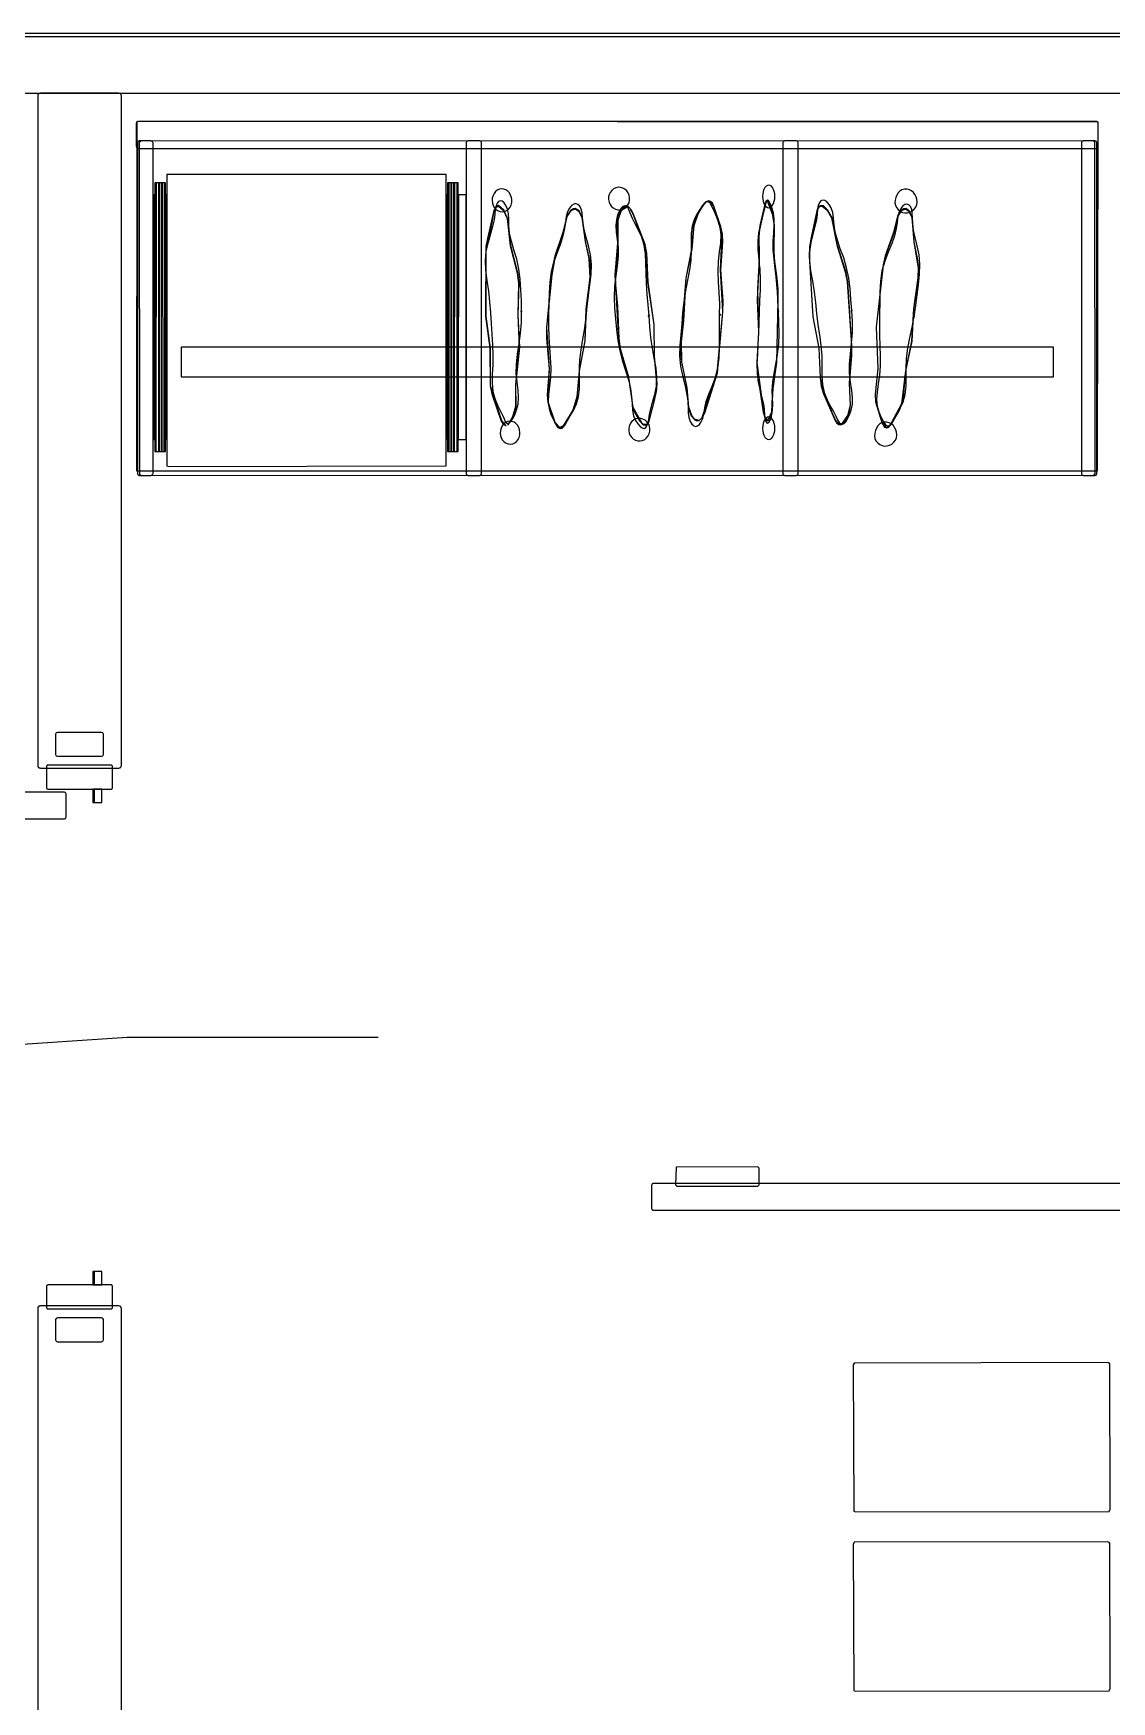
# Model space of a CAD drawing. Header units: metres. Extents: x 174.1 to 182, y -12.2 to -6.
# Drawn here: x 177.543 to 179.347, y -8.793 to -6 of the extents above; entities that cross this region are included whole.
import ezdxf

# ---------------------------------------------------------------- set-up
doc = ezdxf.new("R2010")
doc.units = ezdxf.units.M
doc.layers.add('CORTE', color=7, linetype='Continuous')
doc.layers.add('VISTA', color=8, linetype='Continuous')

msp = doc.modelspace()

# ---------------------------------------------------------------- linework, layer by layer
at = {"layer": 'CORTE'}
msp.add_lwpolyline([(177.5511, -6.1016), (177.5508, -6.1019), (177.5504, -6.1033), (177.55, -6.1045), (177.55, -6.6957), (177.55, -7.2255), (177.5504, -7.2269), (177.5508, -7.2281), (177.5511, -7.2284), (177.5513, -7.2287), (177.5516, -7.2289), (177.5519, -7.2292), (177.5533, -7.2296), (177.5545, -7.23), (177.6236, -7.23), (177.6855, -7.23), (177.6869, -7.2296), (177.6881, -7.2292), (177.6884, -7.2289), (177.6887, -7.2287), (177.6889, -7.2284), (177.6892, -7.2281), (177.6896, -7.2269), (177.69, -7.2255), (177.69, -6.6957), (177.69, -6.1045), (177.6896, -6.1033), (177.6892, -6.1019), (177.6889, -6.1016), (177.6887, -6.1013), (177.6884, -6.1011), (177.6881, -6.1008), (177.6869, -6.1004), (177.6855, -6.1), (177.6236, -6.1), (177.5545, -6.1), (177.5533, -6.1004), (177.5519, -6.1008), (177.5516, -6.1011), (177.5513, -6.1013), (177.5511, -6.1016)], close=True, dxfattribs=at)
msp.add_lwpolyline([(177.69, -8.9955), (177.69, -8.5886), (177.69, -8.1345), (177.6896, -8.1333), (177.6892, -8.1319), (177.6889, -8.1316), (177.6887, -8.1313), (177.6884, -8.1311), (177.6881, -8.1308), (177.6869, -8.1304), (177.6855, -8.13), (177.6236, -8.13), (177.5545, -8.13), (177.5533, -8.1304), (177.5519, -8.1308), (177.5516, -8.1311), (177.5513, -8.1313), (177.5511, -8.1316), (177.5511, -8.1316), (177.5508, -8.1319), (177.5504, -8.1333), (177.55, -8.1345), (177.55, -8.5886), (177.55, -8.9955)], dxfattribs=at)
at = {"layer": 'VISTA'}
for p, q in [((177.1, -7.72), (177.7, -7.68)), ((177.7, -7.68), (178.12, -7.68))]:
    msp.add_line(p, q, dxfattribs=at)
for points in [[(178.7513, -6.1), (181.4491, -6.1), (181.9955, -6.1), (181.997, -6.0995), (181.9981, -6.0992), (181.9984, -6.0989), (181.9987, -6.0987), (181.9989, -6.0984), (181.9992, -6.0981), (181.9995, -6.097), (182, -6.0955), (182, -6.018), (182, -6), (174.1, -6), (174.1, -6.1), (178.7513, -6.1)], [(174.22, -6.005), (181.78, -6.005), (181.78, -6), (174.22, -6), (174.22, -6.005)], [(177.7158, -6.1487), (177.7156, -6.149), (177.7153, -6.15), (177.715, -6.151), (177.715, -6.1695), (177.715, -6.189), (177.7153, -6.19), (177.7156, -6.191), (177.7158, -6.1912), (177.716, -6.1915), (177.7162, -6.1917), (177.7165, -6.1919), (177.7175, -6.1922), (177.7185, -6.1925), (178.4997, -6.1925), (179.3215, -6.1925), (179.3225, -6.1922), (179.3235, -6.1919), (179.3237, -6.1917), (179.324, -6.1915), (179.3242, -6.1912), (179.3244, -6.191), (179.3247, -6.19), (179.325, -6.189), (179.325, -6.1695), (179.325, -6.151), (179.3247, -6.15), (179.3244, -6.149), (179.3242, -6.1487), (179.324, -6.1485), (179.3237, -6.1483), (179.3235, -6.1481), (179.3225, -6.1478), (179.3215, -6.1475), (178.4997, -6.1475), (177.7185, -6.1475), (177.7175, -6.1478), (177.7165, -6.1481), (177.7162, -6.1483), (177.716, -6.1485), (177.7158, -6.1487)], [(179.324, -6.7325), (179.325, -6.1485), (177.716, -6.1475), (177.7153, -6.7322), (179.324, -6.7325)], [(177.7178, -6.1812), (177.7176, -6.1815), (177.7173, -6.1825), (177.717, -6.1835), (177.717, -6.453), (177.717, -6.7365), (177.7173, -6.7375), (177.7176, -6.7385), (177.7178, -6.7387), (177.718, -6.739), (177.7182, -6.7392), (177.7185, -6.7394), (177.7195, -6.7397), (177.7205, -6.74), (177.7298, -6.74), (177.7395, -6.74), (177.7405, -6.7397), (177.7415, -6.7394), (177.7417, -6.7392), (177.742, -6.739), (177.7422, -6.7387), (177.7424, -6.7385), (177.7427, -6.7375), (177.743, -6.7365), (177.743, -6.453), (177.743, -6.1835), (177.7427, -6.1825), (177.7424, -6.1815), (177.7422, -6.1812), (177.742, -6.181), (177.7417, -6.1808), (177.7415, -6.1806), (177.7405, -6.1803), (177.7395, -6.18), (177.7298, -6.18), (177.7205, -6.18), (177.7195, -6.1803), (177.7185, -6.1806), (177.7182, -6.1808), (177.718, -6.181), (177.7178, -6.1812)], [(177.7235, -6.74), (179.3185, -6.7394), (179.32, -6.7365), (179.3194, -6.1815), (179.3165, -6.18), (177.7215, -6.1806), (177.7206, -6.1815), (177.72, -6.1835), (177.7206, -6.7385), (177.7235, -6.74)], [(177.7235, -6.74), (179.3185, -6.7394), (179.32, -6.7365), (179.3194, -6.1815), (179.3165, -6.18), (177.7215, -6.1806), (177.7206, -6.1815), (177.72, -6.1835), (177.7206, -6.7385), (177.7235, -6.74)], [(177.7217, -6.181), (177.7217, -6.1817), (177.721, -6.1817), (177.7217, -6.181)], [(177.7217, -6.181), (177.7217, -6.1817), (177.721, -6.1817), (177.7217, -6.181)], [(177.721, -6.1814), (177.7213, -6.1813), (177.721, -6.1814), (177.721, -6.1814)], [(177.721, -6.1814), (177.7213, -6.1813), (177.721, -6.1814), (177.721, -6.1814)], [(178.2678, -6.1812), (178.2676, -6.1815), (178.2673, -6.1825), (178.267, -6.1835), (178.267, -6.453), (178.267, -6.7365), (178.2673, -6.7375), (178.2676, -6.7385), (178.2678, -6.7387), (178.268, -6.739), (178.2682, -6.7392), (178.2685, -6.7394), (178.2695, -6.7397), (178.2705, -6.74), (178.2798, -6.74), (178.2895, -6.74), (178.2905, -6.7397), (178.2915, -6.7394), (178.2917, -6.7392), (178.292, -6.739), (178.2922, -6.7387), (178.2924, -6.7385), (178.2927, -6.7375), (178.293, -6.7365), (178.293, -6.453), (178.293, -6.1835), (178.2927, -6.1825), (178.2924, -6.1815), (178.2922, -6.1812), (178.292, -6.181), (178.2917, -6.1808), (178.2915, -6.1806), (178.2905, -6.1803), (178.2895, -6.18), (178.2798, -6.18), (178.2705, -6.18), (178.2695, -6.1803), (178.2685, -6.1806), (178.2682, -6.1808), (178.268, -6.181), (178.2678, -6.1812)], [(178.7978, -6.1812), (178.7976, -6.1815), (178.7973, -6.1825), (178.797, -6.1835), (178.797, -6.453), (178.797, -6.7365), (178.7973, -6.7375), (178.7976, -6.7385), (178.7978, -6.7387), (178.798, -6.739), (178.7982, -6.7392), (178.7985, -6.7394), (178.7995, -6.7397), (178.8005, -6.74), (178.8098, -6.74), (178.8195, -6.74), (178.8205, -6.7397), (178.8215, -6.7394), (178.8217, -6.7392), (178.822, -6.739), (178.8222, -6.7387), (178.8224, -6.7385), (178.8227, -6.7375), (178.823, -6.7365), (178.823, -6.453), (178.823, -6.1835), (178.8227, -6.1825), (178.8224, -6.1815), (178.8222, -6.1812), (178.822, -6.181), (178.8217, -6.1808), (178.8215, -6.1806), (178.8205, -6.1803), (178.8195, -6.18), (178.8098, -6.18), (178.8005, -6.18), (178.7995, -6.1803), (178.7985, -6.1806), (178.7982, -6.1808), (178.798, -6.181), (178.7978, -6.1812)], [(179.2978, -6.1812), (179.2976, -6.1815), (179.2973, -6.1825), (179.297, -6.1835), (179.297, -6.453), (179.297, -6.7365), (179.2973, -6.7375), (179.2976, -6.7385), (179.2978, -6.7387), (179.298, -6.739), (179.2982, -6.7392), (179.2985, -6.7394), (179.2995, -6.7397), (179.3005, -6.74), (179.3098, -6.74), (179.3195, -6.74), (179.3205, -6.7397), (179.3215, -6.7394), (179.3217, -6.7392), (179.322, -6.739), (179.3222, -6.7387), (179.3224, -6.7385), (179.3227, -6.7375), (179.323, -6.7365), (179.323, -6.453), (179.323, -6.1835), (179.3227, -6.1825), (179.3224, -6.1815), (179.3222, -6.1812), (179.322, -6.181), (179.3217, -6.1808), (179.3215, -6.1806), (179.3205, -6.1803), (179.3195, -6.18), (179.3098, -6.18), (179.3005, -6.18), (179.2995, -6.1803), (179.2985, -6.1806), (179.2982, -6.1808), (179.298, -6.181), (179.2978, -6.1812)], [(179.3183, -6.181), (179.319, -6.1817), (179.3183, -6.1817), (179.3183, -6.181)], [(179.3183, -6.181), (179.319, -6.1817), (179.3183, -6.1817), (179.3183, -6.181)], [(177.746, -6.6999), (177.7479, -6.7), (177.748, -6.2501), (177.7461, -6.2501), (177.746, -6.6999)], [(177.746, -6.6999), (177.7479, -6.7), (177.748, -6.2501), (177.7461, -6.2501), (177.746, -6.6999)], [(177.746, -6.6999), (177.7479, -6.7), (177.748, -6.2501), (177.7461, -6.2501), (177.746, -6.6999)], [(177.748, -6.6999), (177.7579, -6.7), (177.758, -6.2501), (177.7481, -6.2501), (177.748, -6.6999)], [(177.748, -6.6999), (177.7579, -6.7), (177.758, -6.2501), (177.7481, -6.2501), (177.748, -6.6999)], [(177.748, -6.6999), (177.7579, -6.7), (177.758, -6.2501), (177.7481, -6.2501), (177.748, -6.6999)], [(177.748, -6.6999), (177.7579, -6.7), (177.758, -6.2501), (177.7481, -6.2501), (177.748, -6.6999)], [(177.748, -6.6999), (177.7579, -6.7), (177.758, -6.2501), (177.7481, -6.2501), (177.748, -6.6999)], [(177.748, -6.6999), (177.7579, -6.7), (177.758, -6.2501), (177.7481, -6.2501), (177.748, -6.6999)], [(177.752, -6.6999), (177.7539, -6.7), (177.754, -6.2501), (177.7521, -6.2501), (177.752, -6.6999)], [(177.752, -6.6999), (177.7539, -6.7), (177.754, -6.2501), (177.7521, -6.2501), (177.752, -6.6999)], [(177.752, -6.6999), (177.7539, -6.7), (177.754, -6.2501), (177.7521, -6.2501), (177.752, -6.6999)], [(177.754, -6.6999), (177.7629, -6.7), (177.763, -6.2501), (177.7541, -6.2501), (177.754, -6.6999)], [(177.754, -6.6999), (177.7629, -6.7), (177.763, -6.2501), (177.7541, -6.2501), (177.754, -6.6999)], [(177.754, -6.6999), (177.7629, -6.7), (177.763, -6.2501), (177.7541, -6.2501), (177.754, -6.6999)], [(177.754, -6.6999), (177.7629, -6.7), (177.763, -6.2501), (177.7541, -6.2501), (177.754, -6.6999)], [(177.754, -6.6999), (177.7629, -6.7), (177.763, -6.2501), (177.7541, -6.2501), (177.754, -6.6999)], [(177.754, -6.6999), (177.7629, -6.7), (177.763, -6.2501), (177.7541, -6.2501), (177.754, -6.6999)], [(177.758, -6.6999), (177.7619, -6.7), (177.762, -6.2501), (177.7581, -6.2501), (177.758, -6.6999)], [(177.758, -6.6999), (177.7619, -6.7), (177.762, -6.2501), (177.7581, -6.2501), (177.758, -6.6999)], [(177.758, -6.6999), (177.7619, -6.7), (177.762, -6.2501), (177.7581, -6.2501), (177.758, -6.6999)], [(177.758, -6.6999), (177.7619, -6.7), (177.762, -6.2501), (177.7581, -6.2501), (177.758, -6.6999)], [(177.758, -6.6999), (177.7619, -6.7), (177.762, -6.2501), (177.7581, -6.2501), (177.758, -6.6999)], [(177.758, -6.6999), (177.7619, -6.7), (177.762, -6.2501), (177.7581, -6.2501), (177.758, -6.6999)], [(177.762, -6.6999), (177.7639, -6.7), (177.764, -6.2501), (177.7621, -6.2501), (177.762, -6.6999)], [(177.762, -6.6999), (177.7639, -6.7), (177.764, -6.2501), (177.7621, -6.2501), (177.762, -6.6999)], [(177.762, -6.6999), (177.7639, -6.7), (177.764, -6.2501), (177.7621, -6.2501), (177.762, -6.6999)], [(177.7662, -6.7238), (177.769, -6.725), (178.2338, -6.7238), (178.2338, -6.2362), (177.7662, -6.2362), (177.7662, -6.7238)], [(177.7662, -6.7238), (177.769, -6.725), (178.2338, -6.7238), (178.2338, -6.2362), (177.7662, -6.2362), (177.7662, -6.7238)], [(177.7662, -6.7238), (177.769, -6.725), (178.2338, -6.7238), (178.2338, -6.2362), (177.7662, -6.2362), (177.7662, -6.7238)], [(177.7667, -6.2367), (177.7665, -6.2372), (177.7665, -6.2365), (177.7667, -6.2367)], [(177.7667, -6.2367), (177.7665, -6.2372), (177.7665, -6.2365), (177.7667, -6.2367)], [(177.7667, -6.2367), (177.7665, -6.2372), (177.7665, -6.2365), (177.7667, -6.2367)], [(178.2333, -6.2367), (178.2328, -6.2365), (178.2335, -6.2365), (178.2333, -6.2367)], [(178.2333, -6.2367), (178.2328, -6.2365), (178.2335, -6.2365), (178.2333, -6.2367)], [(178.2333, -6.2367), (178.2328, -6.2365), (178.2335, -6.2365), (178.2333, -6.2367)], [(178.236, -6.6999), (178.2379, -6.7), (178.238, -6.2501), (178.2361, -6.2501), (178.236, -6.6999)], [(178.236, -6.6999), (178.2379, -6.7), (178.238, -6.2501), (178.2361, -6.2501), (178.236, -6.6999)], [(178.236, -6.6999), (178.2379, -6.7), (178.238, -6.2501), (178.2361, -6.2501), (178.236, -6.6999)], [(178.237, -6.6999), (178.2459, -6.7), (178.246, -6.2501), (178.2371, -6.2501), (178.237, -6.6999)], [(178.237, -6.6999), (178.2459, -6.7), (178.246, -6.2501), (178.2371, -6.2501), (178.237, -6.6999)], [(178.237, -6.6999), (178.2459, -6.7), (178.246, -6.2501), (178.2371, -6.2501), (178.237, -6.6999)], [(178.237, -6.6999), (178.2459, -6.7), (178.246, -6.2501), (178.2371, -6.2501), (178.237, -6.6999)], [(178.237, -6.6999), (178.2459, -6.7), (178.246, -6.2501), (178.2371, -6.2501), (178.237, -6.6999)], [(178.237, -6.6999), (178.2459, -6.7), (178.246, -6.2501), (178.2371, -6.2501), (178.237, -6.6999)], [(178.238, -6.6999), (178.2419, -6.7), (178.242, -6.2501), (178.2381, -6.2501), (178.238, -6.6999)], [(178.238, -6.6999), (178.2419, -6.7), (178.242, -6.2501), (178.2381, -6.2501), (178.238, -6.6999)], [(178.238, -6.6999), (178.2419, -6.7), (178.242, -6.2501), (178.2381, -6.2501), (178.238, -6.6999)], [(178.238, -6.6999), (178.2419, -6.7), (178.242, -6.2501), (178.2381, -6.2501), (178.238, -6.6999)], [(178.238, -6.6999), (178.2419, -6.7), (178.242, -6.2501), (178.2381, -6.2501), (178.238, -6.6999)], [(178.238, -6.6999), (178.2419, -6.7), (178.242, -6.2501), (178.2381, -6.2501), (178.238, -6.6999)], [(178.242, -6.6999), (178.2519, -6.7), (178.252, -6.2501), (178.2421, -6.2501), (178.242, -6.6999)], [(178.242, -6.6999), (178.2519, -6.7), (178.252, -6.2501), (178.2421, -6.2501), (178.242, -6.6999)], [(178.242, -6.6999), (178.2519, -6.7), (178.252, -6.2501), (178.2421, -6.2501), (178.242, -6.6999)], [(178.242, -6.6999), (178.2519, -6.7), (178.252, -6.2501), (178.2421, -6.2501), (178.242, -6.6999)], [(178.242, -6.6999), (178.2519, -6.7), (178.252, -6.2501), (178.2421, -6.2501), (178.242, -6.6999)], [(178.242, -6.6999), (178.2519, -6.7), (178.252, -6.2501), (178.2421, -6.2501), (178.242, -6.6999)], [(178.246, -6.6999), (178.2479, -6.7), (178.248, -6.2501), (178.2461, -6.2501), (178.246, -6.6999)], [(178.246, -6.6999), (178.2479, -6.7), (178.248, -6.2501), (178.2461, -6.2501), (178.246, -6.6999)], [(178.246, -6.6999), (178.2479, -6.7), (178.248, -6.2501), (178.2461, -6.2501), (178.246, -6.6999)], [(178.252, -6.6999), (178.2539, -6.7), (178.254, -6.2501), (178.2521, -6.2501), (178.252, -6.6999)], [(178.252, -6.6999), (178.2539, -6.7), (178.254, -6.2501), (178.2521, -6.2501), (178.252, -6.6999)], [(178.252, -6.6999), (178.2539, -6.7), (178.254, -6.2501), (178.2521, -6.2501), (178.252, -6.6999)], [(178.7713, -6.2544), (178.7691, -6.2558), (178.7672, -6.2581), (178.7656, -6.2611), (178.7644, -6.2647), (178.7636, -6.2687), (178.7634, -6.2729), (178.7636, -6.2771), (178.7644, -6.2811), (178.7656, -6.2846), (178.7672, -6.2877), (178.7691, -6.2899), (178.7713, -6.2914), (178.7736, -6.2919), (178.7759, -6.2914), (178.7781, -6.2899), (178.7801, -6.2877), (178.7817, -6.2846), (178.7828, -6.2811), (178.7836, -6.2771), (178.7838, -6.2729), (178.7836, -6.2687), (178.7828, -6.2647), (178.7817, -6.2611), (178.7801, -6.2581), (178.7781, -6.2558), (178.7759, -6.2544), (178.7736, -6.2539), (178.7713, -6.2544)], [(177.743, -6.6799), (177.7459, -6.68), (177.746, -6.2701), (177.7431, -6.2701), (177.743, -6.6799)], [(177.743, -6.6799), (177.7459, -6.68), (177.746, -6.2701), (177.7431, -6.2701), (177.743, -6.6799)], [(177.743, -6.6799), (177.7459, -6.68), (177.746, -6.2701), (177.7431, -6.2701), (177.743, -6.6799)], [(177.765, -6.6799), (177.765, -6.2701), (177.764, -6.2701), (177.765, -6.6799)], [(177.765, -6.6799), (177.765, -6.2701), (177.764, -6.2701), (177.765, -6.6799)], [(177.765, -6.6799), (177.765, -6.2701), (177.764, -6.2701), (177.765, -6.6799)], [(178.236, -6.6799), (178.236, -6.2701), (178.235, -6.2701), (178.236, -6.6799)], [(178.236, -6.6799), (178.236, -6.2701), (178.235, -6.2701), (178.236, -6.6799)], [(178.236, -6.6799), (178.236, -6.2701), (178.235, -6.2701), (178.236, -6.6799)], [(178.254, -6.6799), (178.2669, -6.68), (178.267, -6.2701), (178.2541, -6.2701), (178.254, -6.6799)], [(178.254, -6.6799), (178.2669, -6.68), (178.267, -6.2701), (178.2541, -6.2701), (178.254, -6.6799)], [(178.254, -6.6799), (178.2669, -6.68), (178.267, -6.2701), (178.2541, -6.2701), (178.254, -6.6799)], [(178.3214, -6.2813), (178.319, -6.2842), (178.3172, -6.2888), (178.3159, -6.295), (178.3151, -6.3029), (178.3138, -6.3124), (178.3115, -6.3233), (178.3079, -6.3357), (178.3037, -6.3494), (178.3003, -6.3643), (178.2989, -6.38), (178.2997, -6.3965), (178.3019, -6.4137), (178.3044, -6.4313), (178.3063, -6.4493), (178.3076, -6.4675), (178.3088, -6.4857), (178.3101, -6.5037), (178.3114, -6.5214), (178.312, -6.5386), (178.3116, -6.5551), (178.3107, -6.5709), (178.3105, -6.5856), (178.3119, -6.5992), (178.3152, -6.6114), (178.3197, -6.6222), (178.3242, -6.6314), (178.3279, -6.6391), (178.3305, -6.6452), (178.3327, -6.6496), (178.3348, -6.6523), (178.3372, -6.6532), (178.3398, -6.6521), (178.3424, -6.6493), (178.3452, -6.6447), (178.3484, -6.6384), (178.3515, -6.6304), (178.354, -6.6208), (178.355, -6.6098), (178.3543, -6.5975), (178.3525, -6.584), (178.3511, -6.5694), (178.3512, -6.5537), (178.353, -6.5372), (178.3557, -6.5199), (178.3582, -6.5021), (178.3596, -6.4839), (178.3599, -6.4657), (178.3596, -6.4474), (178.3589, -6.4294), (178.3577, -6.4117), (178.3554, -6.3945), (178.3517, -6.3781), (178.3471, -6.3626), (178.3428, -6.348), (178.3399, -6.3346), (178.3386, -6.3224), (178.3383, -6.3115), (178.3378, -6.3021), (178.3363, -6.2943), (178.3337, -6.2881), (178.3305, -6.2837), (178.3272, -6.2811), (178.3242, -6.2803), (178.3214, -6.2813)], [(178.3227, -6.2608), (178.3193, -6.2624), (178.3163, -6.2648), (178.3139, -6.2679), (178.3121, -6.2716), (178.3109, -6.2757), (178.3105, -6.28), (178.311, -6.2842), (178.3123, -6.2883), (178.3144, -6.2919), (178.3173, -6.2948), (178.3205, -6.297), (178.3241, -6.2983), (178.3278, -6.2987), (178.3314, -6.2981), (178.3349, -6.2965), (178.338, -6.2941), (178.3406, -6.291), (178.3425, -6.2873), (178.3435, -6.2832), (178.3437, -6.2789), (178.343, -6.2747), (178.3416, -6.2707), (178.3395, -6.2671), (178.3369, -6.2641), (178.3337, -6.2619), (178.3302, -6.2606), (178.3264, -6.2602), (178.3227, -6.2608)], [(178.5176, -6.2585), (178.514, -6.2603), (178.5108, -6.2628), (178.5083, -6.2661), (178.5065, -6.2698), (178.5056, -6.2739), (178.5055, -6.2782), (178.5063, -6.2823), (178.508, -6.2862), (178.5104, -6.2896), (178.5134, -6.2923), (178.5169, -6.2943), (178.5208, -6.2954), (178.5248, -6.2955), (178.5287, -6.2947), (178.5323, -6.293), (178.5354, -6.2904), (178.5379, -6.2872), (178.5397, -6.2834), (178.5407, -6.2793), (178.5408, -6.2751), (178.54, -6.2709), (178.5383, -6.267), (178.5359, -6.2636), (178.5328, -6.2609), (178.5293, -6.2589), (178.5254, -6.2579), (178.5215, -6.2577), (178.5176, -6.2585)], [(178.6709, -6.2813), (178.6682, -6.2821), (178.6654, -6.2846), (178.662, -6.2889), (178.658, -6.2949), (178.6534, -6.3026), (178.6489, -6.3118), (178.6488, -6.3121), (178.6454, -6.3226), (178.6438, -6.3349), (178.6437, -6.3486), (178.6439, -6.3635), (178.6433, -6.3794), (178.641, -6.396), (178.6376, -6.4133), (178.6341, -6.4311), (178.6314, -6.4493), (178.6295, -6.4678), (178.628, -6.4863), (178.6262, -6.5046), (178.6247, -6.5225), (178.6243, -6.54), (178.6257, -6.5568), (178.629, -6.5729), (178.6329, -6.588), (178.6362, -6.602), (178.6381, -6.6146), (178.6386, -6.6257), (178.6389, -6.6352), (178.6399, -6.6432), (178.642, -6.6495), (178.6448, -6.654), (178.6471, -6.656), (178.648, -6.6568), (178.6512, -6.6579), (178.6544, -6.6572), (178.6577, -6.6547), (178.6607, -6.6504), (178.6631, -6.6444), (178.6648, -6.6365), (178.6665, -6.6271), (178.6666, -6.6267), (178.6691, -6.6162), (178.6733, -6.6039), (178.6788, -6.5904), (178.6843, -6.5758), (178.6884, -6.5601), (178.6905, -6.5435), (178.691, -6.526), (178.6909, -6.508), (178.6911, -6.4896), (178.6914, -6.471), (178.6915, -6.4525), (178.6908, -6.4341), (178.6897, -6.416), (178.689, -6.3984), (178.6896, -6.3816), (178.6913, -6.3658), (178.6932, -6.351), (178.6938, -6.3373), (178.6924, -6.3249), (178.6892, -6.3137), (178.6852, -6.304), (178.6815, -6.296), (178.6785, -6.2896), (178.6759, -6.285), (178.6743, -6.2832), (178.6735, -6.2823), (178.6709, -6.2813)], [(178.6608, -6.6455), (178.6667, -6.6352), (178.6876, -6.5684), (178.6968, -6.4664), (178.6972, -6.4483), (178.6932, -6.3957), (178.6967, -6.3495), (178.6961, -6.336), (178.6936, -6.3237), (178.6817, -6.2891), (178.6792, -6.2845), (178.6762, -6.2816), (178.6729, -6.2805), (178.6697, -6.2813), (178.6673, -6.2844), (178.6697, -6.2813), (178.6757, -6.2823), (178.681, -6.2895), (178.6953, -6.3361), (178.6924, -6.3957), (178.696, -6.4664), (178.6868, -6.5682), (178.6608, -6.6455)], [(178.6762, -6.2817), (178.6762, -6.2817), (178.6762, -6.2816), (178.6762, -6.2817)], [(178.7545, -6.4282), (178.7562, -6.5), (178.7534, -6.5508), (178.7543, -6.5664), (178.7645, -6.6342), (178.7674, -6.6448), (178.7692, -6.6475), (178.771, -6.6485), (178.7712, -6.6485), (178.773, -6.6475), (178.7749, -6.6448), (178.7788, -6.6342), (178.7808, -6.5942), (178.7873, -6.5509), (178.7895, -6.446), (178.7893, -6.4282), (178.7877, -6.4106), (178.7833, -6.3773), (178.7825, -6.3619), (178.7834, -6.3218), (178.7821, -6.311), (178.7779, -6.294), (178.7746, -6.2834), (178.7712, -6.2797), (178.7691, -6.2807), (178.7678, -6.2834), (178.7584, -6.3218), (178.7564, -6.3474), (178.7574, -6.3774), (178.7545, -6.4282)], [(178.7883, -6.5372), (178.7902, -6.52), (178.7908, -6.5022), (178.7905, -6.4841), (178.7898, -6.4658), (178.789, -6.4475), (178.788, -6.4294), (178.7865, -6.4116), (178.7844, -6.3943), (178.7824, -6.3778), (178.7812, -6.3621), (178.7812, -6.3474), (178.7821, -6.3339), (178.7829, -6.3216), (178.7829, -6.3106), (178.7816, -6.3012), (178.7794, -6.2934), (178.7771, -6.2872), (178.775, -6.2828), (178.7732, -6.28), (178.7715, -6.2791), (178.7699, -6.2801), (178.7687, -6.283), (178.7685, -6.2836), (178.7675, -6.2875), (178.7663, -6.2937), (178.7645, -6.3015), (178.762, -6.3109), (178.7591, -6.3218), (178.7565, -6.3341), (178.7551, -6.3477), (178.7554, -6.3624), (178.7568, -6.378), (178.7577, -6.3871), (178.7584, -6.3945), (178.7592, -6.4117), (178.7591, -6.4294), (178.7583, -6.4475), (178.7575, -6.4658), (178.7568, -6.4841), (178.7563, -6.5021), (178.7555, -6.5199), (178.7545, -6.5371), (178.7538, -6.5537), (178.7542, -6.5694), (178.7561, -6.5842), (178.759, -6.5977), (178.7622, -6.61), (178.7646, -6.6209), (178.766, -6.6303), (178.7667, -6.6381), (178.7672, -6.6443), (178.7682, -6.6488), (178.7696, -6.6516), (178.7715, -6.6525), (178.7735, -6.6516), (178.7754, -6.6488), (178.7757, -6.6482), (178.7774, -6.6443), (178.779, -6.6381), (178.7801, -6.6302), (178.7803, -6.6208), (178.7798, -6.6099), (178.7795, -6.5976), (178.7803, -6.5841), (178.7824, -6.5694), (178.7854, -6.5537), (178.7869, -6.5448), (178.7883, -6.5372)], [(178.7681, -6.6443), (178.7653, -6.634), (178.7542, -6.5508), (178.757, -6.5), (178.755, -6.446), (178.7582, -6.3774), (178.7575, -6.334), (178.7685, -6.2838), (178.771, -6.2805), (178.7793, -6.3019), (178.7826, -6.3219), (178.7817, -6.3619), (178.7887, -6.446), (178.7865, -6.5508), (178.7801, -6.5942), (178.778, -6.634), (178.7718, -6.6475), (178.7681, -6.6443)], [(178.7694, -6.2809), (178.7693, -6.2811), (178.7693, -6.2811), (178.7694, -6.2809)], [(178.7701, -6.2807), (178.7698, -6.281), (178.7696, -6.2808), (178.7701, -6.2807)], [(178.7705, -6.2805), (178.7708, -6.2801), (178.771, -6.2805), (178.7705, -6.2805)], [(178.7713, -6.2798), (178.7711, -6.2798), (178.7712, -6.2797), (178.7713, -6.2798)], [(178.9075, -6.4095), (178.904, -6.3923), (178.899, -6.376), (178.8934, -6.3606), (178.8884, -6.3462), (178.885, -6.3328), (178.8832, -6.3205), (178.8822, -6.3095), (178.8807, -6.3001), (178.8782, -6.2923), (178.8747, -6.2863), (178.8709, -6.2821), (178.8673, -6.2796), (178.864, -6.279), (178.8609, -6.2802), (178.8584, -6.2832), (178.8565, -6.288), (178.8554, -6.2944), (178.8546, -6.3024), (178.8534, -6.312), (178.851, -6.3233), (178.8476, -6.336), (178.844, -6.3501), (178.8418, -6.3652), (178.8417, -6.3723), (178.8417, -6.3811), (178.8436, -6.3977), (178.8467, -6.4149), (178.8496, -6.4325), (178.8519, -6.4506), (178.8538, -6.4689), (178.856, -6.4872), (178.8585, -6.5053), (178.8595, -6.5128), (178.8608, -6.5231), (178.8623, -6.5404), (178.8626, -6.5571), (178.8627, -6.573), (178.8636, -6.5879), (178.8664, -6.6014), (178.8711, -6.6135), (178.8766, -6.6241), (178.8817, -6.6332), (178.8857, -6.6408), (178.8887, -6.6468), (178.8913, -6.6511), (178.894, -6.6537), (178.8968, -6.6544), (178.8996, -6.6532), (178.9024, -6.6502), (178.9053, -6.6453), (178.9085, -6.6388), (178.9115, -6.6305), (178.9135, -6.6207), (178.9138, -6.6096), (178.9124, -6.5972), (178.9103, -6.5837), (178.9089, -6.5689), (178.9089, -6.5619), (178.9089, -6.5531), (178.9104, -6.5362), (178.9123, -6.5186), (178.9135, -6.5005), (178.9135, -6.4822), (178.9125, -6.4638), (178.9112, -6.4454), (178.9097, -6.4273), (178.9087, -6.4195), (178.9075, -6.4095)], [(179.0007, -6.2609), (178.9966, -6.262), (178.993, -6.2641), (178.9901, -6.267), (178.9879, -6.2706), (178.9862, -6.2746), (178.9852, -6.279), (178.9848, -6.2834), (178.9855, -6.2877), (178.9873, -6.2917), (178.9901, -6.2951), (178.9937, -6.2978), (178.9976, -6.2997), (179.0016, -6.3005), (179.0057, -6.3004), (179.0096, -6.2992), (179.0135, -6.2972), (179.017, -6.2943), (179.0198, -6.2908), (179.0216, -6.2867), (179.0221, -6.2823), (179.0217, -6.2778), (179.0203, -6.2734), (179.0183, -6.2695), (179.0158, -6.2661), (179.0128, -6.2635), (179.0091, -6.2617), (179.005, -6.2608), (179.0007, -6.2609)], [(178.2997, -6.4735), (178.3069, -6.5267), (178.3073, -6.5901), (178.31, -6.6034), (178.326, -6.649), (178.3285, -6.6533), (178.3343, -6.6568), (178.3268, -6.6486), (178.3081, -6.59), (178.3076, -6.5267), (178.3005, -6.4735), (178.3005, -6.3568), (178.31, -6.3202), (178.3142, -6.297), (178.3173, -6.291), (178.3214, -6.289), (178.3294, -6.2965), (178.3356, -6.31), (178.3409, -6.3554), (178.3527, -6.4013), (178.3548, -6.4182), (178.3537, -6.4716), (178.356, -6.525), (178.3496, -6.5885), (178.3499, -6.6248), (178.3447, -6.6418), (178.3369, -6.6558), (178.3454, -6.6422), (178.3507, -6.6249), (178.3504, -6.5886), (178.3568, -6.525), (178.3544, -6.4716), (178.3556, -6.4181), (178.3535, -6.4011), (178.3417, -6.3552), (178.3363, -6.3097), (178.3301, -6.2961), (178.3214, -6.2883), (178.3183, -6.2893), (178.3156, -6.2921), (178.3135, -6.2967), (178.3027, -6.3431), (178.2998, -6.3566), (178.2997, -6.4735)], [(178.3156, -6.2922), (178.3172, -6.2911), (178.3162, -6.2926), (178.3156, -6.2922)], [(178.3173, -6.291), (178.3184, -6.2893), (178.3188, -6.29), (178.3173, -6.291)], [(178.3188, -6.2899), (178.3188, -6.29), (178.3188, -6.29), (178.3188, -6.2899)], [(178.4017, -6.5104), (178.4061, -6.5616), (178.4029, -6.6049), (178.4038, -6.6172), (178.4064, -6.6282), (178.4154, -6.652), (178.4207, -6.6596), (178.4241, -6.6607), (178.4274, -6.66), (178.4303, -6.6575), (178.4414, -6.64), (178.4505, -6.6204), (178.4531, -6.6084), (178.457, -6.5652), (178.4664, -6.5149), (178.4684, -6.4609), (178.475, -6.4089), (178.4753, -6.3925), (178.4734, -6.3768), (178.4669, -6.3484), (178.4617, -6.308), (178.4561, -6.2969), (178.4498, -6.2929), (178.4462, -6.2935), (178.4425, -6.296), (178.4354, -6.3062), (178.4291, -6.3336), (178.4156, -6.3727), (178.412, -6.3881), (178.4101, -6.4043), (178.4016, -6.4924), (178.4017, -6.5104)], [(178.4161, -6.6516), (178.4046, -6.617), (178.4069, -6.5616), (178.4024, -6.4925), (178.4109, -6.4044), (178.4164, -6.373), (178.4298, -6.3338), (178.4362, -6.3065), (178.443, -6.2966), (178.4497, -6.2937), (178.4555, -6.2975), (178.4609, -6.3082), (178.4662, -6.3485), (178.4726, -6.3769), (178.4742, -6.4088), (178.4677, -6.4609), (178.4656, -6.5148), (178.4562, -6.5651), (178.4524, -6.6083), (178.4456, -6.6306), (178.4297, -6.6569), (178.4241, -6.6599), (178.4161, -6.6516)], [(178.4511, -6.2851), (178.4509, -6.285), (178.4474, -6.2857), (178.4437, -6.2882), (178.44, -6.2926), (178.4369, -6.2986), (178.4347, -6.3065), (178.4333, -6.3159), (178.4318, -6.3268), (178.4292, -6.3391), (178.4249, -6.3525), (178.4193, -6.367), (178.4137, -6.3825), (178.4124, -6.3876), (178.4094, -6.399), (178.407, -6.4163), (178.4061, -6.4342), (178.4057, -6.4525), (178.4052, -6.4709), (178.4049, -6.4894), (178.4053, -6.5078), (178.4065, -6.5258), (178.408, -6.5433), (178.4089, -6.5601), (178.4084, -6.5759), (178.4066, -6.5906), (178.4049, -6.6043), (178.4044, -6.6167), (178.4058, -6.6279), (178.4088, -6.6377), (178.4125, -6.646), (178.4159, -6.6525), (178.4189, -6.6573), (178.4217, -6.6603), (178.4244, -6.6615), (178.4246, -6.6615), (178.4276, -6.6608), (178.4305, -6.6583), (178.4335, -6.654), (178.437, -6.648), (178.4414, -6.6404), (178.4466, -6.6312), (178.4516, -6.6204), (178.4553, -6.6082), (178.457, -6.5945), (178.4571, -6.5796), (178.4568, -6.5636), (178.457, -6.5586), (178.4575, -6.5469), (178.4596, -6.5296), (178.4626, -6.5118), (178.4656, -6.4937), (178.468, -6.4753), (178.4699, -6.457), (178.4719, -6.4388), (178.4742, -6.421), (178.4761, -6.4037), (178.4767, -6.3869), (178.4752, -6.3709), (178.4719, -6.3558), (178.468, -6.3418), (178.4647, -6.3291), (178.4628, -6.318), (178.4619, -6.3084), (178.4611, -6.3004), (178.4597, -6.294), (178.4574, -6.2893), (178.4543, -6.2862), (178.4511, -6.2851)], [(178.4444, -6.2953), (178.443, -6.2965), (178.4426, -6.296), (178.4444, -6.2953)], [(178.4448, -6.295), (178.4463, -6.2936), (178.4465, -6.2943), (178.4448, -6.295)], [(178.4467, -6.2942), (178.4467, -6.2943), (178.4465, -6.2943), (178.4467, -6.2942)], [(178.5294, -6.2898), (178.5265, -6.2928), (178.5236, -6.2976), (178.5207, -6.304), (178.5185, -6.3121), (178.5176, -6.3217), (178.5182, -6.3326), (178.5199, -6.3449), (178.5214, -6.3583), (178.5215, -6.3731), (178.52, -6.389), (178.5175, -6.4058), (178.5154, -6.4234), (178.5146, -6.4413), (178.5153, -6.4595), (178.5169, -6.4777), (178.5189, -6.4959), (178.5212, -6.5139), (178.5244, -6.5315), (178.5287, -6.5485), (178.5338, -6.5646), (178.5387, -6.5799), (178.5422, -6.5944), (178.5441, -6.6078), (178.5448, -6.62), (178.5456, -6.6309), (178.5474, -6.6403), (178.5505, -6.6479), (178.5544, -6.6538), (178.5583, -6.658), (178.5618, -6.6605), (178.5649, -6.6612), (178.5676, -6.66), (178.5698, -6.6571), (178.5715, -6.6524), (178.5727, -6.6461), (178.5741, -6.6382), (178.5762, -6.6286), (178.5793, -6.6173), (178.5829, -6.6047), (178.5857, -6.5908), (178.5865, -6.5759), (178.5851, -6.5602), (178.582, -6.5438), (178.5788, -6.5267), (178.5762, -6.5091), (178.5746, -6.4911), (178.5732, -6.4728), (178.5717, -6.4545), (178.5701, -6.4365), (178.5688, -6.4188), (178.5682, -6.4015), (178.5681, -6.3849), (178.5674, -6.3692), (178.5652, -6.3546), (178.561, -6.3413), (178.5555, -6.3294), (178.55, -6.3189), (178.5455, -6.3099), (178.5423, -6.3023), (178.54, -6.2963), (178.5377, -6.292), (178.5352, -6.2894), (178.5323, -6.2887), (178.5294, -6.2898)], [(178.5162, -6.4045), (178.5223, -6.5107), (178.5248, -6.5281), (178.5388, -6.5759), (178.5461, -6.6262), (178.5495, -6.6353), (178.5573, -6.6485), (178.5636, -6.6552), (178.5667, -6.6559), (178.5668, -6.6559), (178.5699, -6.6547), (178.5724, -6.6517), (178.5742, -6.647), (178.5855, -6.5998), (178.5867, -6.5862), (178.5826, -6.5401), (178.5818, -6.4876), (178.5715, -6.4167), (178.5698, -6.3678), (178.5666, -6.3535), (178.5467, -6.3018), (178.5441, -6.2958), (178.5378, -6.2892), (178.5347, -6.2885), (178.5346, -6.2885), (178.5318, -6.2896), (178.526, -6.2973), (178.523, -6.3038), (178.5208, -6.3118), (178.5201, -6.3212), (178.5212, -6.3441), (178.5162, -6.4045)], [(178.5395, -6.5757), (178.5255, -6.5279), (178.5231, -6.5106), (178.5212, -6.4566), (178.5175, -6.4215), (178.5169, -6.4045), (178.5217, -6.3576), (178.5216, -6.312), (178.5267, -6.2978), (178.5347, -6.2893), (178.5404, -6.2922), (178.546, -6.3021), (178.5658, -6.3538), (178.569, -6.368), (178.5707, -6.4168), (178.581, -6.4876), (178.5818, -6.5401), (178.5859, -6.5862), (178.5821, -6.6121), (178.5734, -6.6468), (178.5694, -6.654), (178.564, -6.6545), (178.5612, -6.6521), (178.5469, -6.626), (178.5395, -6.5757)], [(178.5319, -6.29), (178.5319, -6.29), (178.5321, -6.2898), (178.5319, -6.29)], [(178.5331, -6.2896), (178.5323, -6.2902), (178.5321, -6.2898), (178.5331, -6.2896)], [(178.5346, -6.2886), (178.5347, -6.2893), (178.5335, -6.2894), (178.5346, -6.2886)], [(178.5347, -6.2885), (178.5347, -6.2885), (178.5347, -6.2885), (178.5347, -6.2885)], [(178.5378, -6.2892), (178.5378, -6.2892), (178.5378, -6.2892), (178.5378, -6.2892)], [(178.6266, -6.5162), (178.626, -6.5332), (178.6276, -6.5497), (178.6365, -6.5936), (178.6388, -6.626), (178.644, -6.6402), (178.6503, -6.6477), (178.6536, -6.6488), (178.6572, -6.648), (178.6603, -6.6449), (178.6572, -6.648), (178.6493, -6.6457), (178.6447, -6.6397), (178.6396, -6.6258), (178.6373, -6.5935), (178.6284, -6.5496), (178.6273, -6.5163), (178.6317, -6.4811), (178.6355, -6.4098), (178.6452, -6.3614), (178.6486, -6.3215), (178.6554, -6.3019), (178.6667, -6.2839), (178.6593, -6.294), (178.6548, -6.3015), (178.6478, -6.3213), (178.6444, -6.3612), (178.6348, -6.4096), (178.6266, -6.5162)], [(178.6593, -6.294), (178.6593, -6.294), (178.6593, -6.294), (178.6593, -6.294)], [(178.8473, -6.4744), (178.8572, -6.5272), (178.8595, -6.576), (178.8614, -6.5904), (178.8653, -6.6036), (178.8847, -6.6481), (178.8877, -6.6523), (178.891, -6.6548), (178.8942, -6.6554), (178.8942, -6.6554), (178.8971, -6.6543), (178.8997, -6.6513), (178.9059, -6.6402), (178.9088, -6.6321), (178.9104, -6.6226), (178.9089, -6.5862), (178.9126, -6.5395), (178.9128, -6.5223), (178.9058, -6.4157), (178.9025, -6.3988), (178.888, -6.3536), (178.8824, -6.3177), (178.8796, -6.3086), (178.872, -6.2953), (178.8653, -6.2887), (178.8621, -6.288), (178.8588, -6.2893), (178.856, -6.2922), (178.8539, -6.2969), (178.8438, -6.344), (178.8416, -6.3577), (178.8412, -6.3723), (178.8473, -6.4744)], [(178.866, -6.6033), (178.8602, -6.5759), (178.8579, -6.5271), (178.8481, -6.4743), (178.842, -6.3723), (178.8446, -6.3442), (178.8506, -6.3207), (178.8547, -6.2972), (178.8577, -6.2911), (178.8622, -6.2888), (178.8714, -6.2958), (178.8789, -6.3089), (178.8873, -6.3538), (178.9017, -6.3991), (178.905, -6.4158), (178.9121, -6.5224), (178.9081, -6.5862), (178.9097, -6.6225), (178.9052, -6.6398), (178.8955, -6.6544), (178.8914, -6.6541), (178.8854, -6.6477), (178.866, -6.6033)], [(178.8534, -6.3034), (178.8534, -6.3034), (178.8534, -6.3034), (178.8534, -6.3034)], [(178.8566, -6.2927), (178.8563, -6.2924), (178.856, -6.2923), (178.8576, -6.2911), (178.8566, -6.2927)], [(178.8563, -6.2925), (178.8563, -6.2925), (178.8563, -6.2924), (178.8563, -6.2925)], [(178.8578, -6.291), (178.8588, -6.2893), (178.859, -6.2896), (178.8593, -6.2899), (178.8578, -6.291)], [(178.8591, -6.2896), (178.8591, -6.2896), (178.859, -6.2896), (178.8591, -6.2896)], [(178.8593, -6.2899), (178.8593, -6.2899), (178.8593, -6.2899), (178.8593, -6.2899)], [(178.8621, -6.2881), (178.8621, -6.2881), (178.8621, -6.288), (178.8621, -6.2881)], [(178.8653, -6.2887), (178.8653, -6.2887), (178.8653, -6.2887), (178.8653, -6.2887)], [(178.956, -6.5611), (178.9515, -6.6042), (178.9523, -6.6166), (178.9626, -6.6516), (178.9674, -6.6592), (178.9706, -6.6604), (178.9737, -6.6597), (178.9765, -6.6572), (178.9794, -6.653), (178.9924, -6.6309), (178.9964, -6.6204), (178.9989, -6.6084), (179.0033, -6.5653), (179.0135, -6.5151), (179.0166, -6.4612), (179.0242, -6.4093), (179.0246, -6.3929), (179.0228, -6.3771), (179.0172, -6.3487), (179.0137, -6.3082), (179.0086, -6.2971), (179.0028, -6.293), (178.9993, -6.2936), (178.9957, -6.296), (178.9891, -6.3061), (178.9825, -6.3335), (178.9685, -6.3724), (178.9649, -6.3877), (178.9532, -6.4919), (178.956, -6.5611)], [(178.9633, -6.6512), (178.9531, -6.6164), (178.9522, -6.6042), (178.9568, -6.5611), (178.954, -6.4919), (178.9657, -6.3878), (178.9692, -6.3726), (178.9833, -6.3337), (178.9898, -6.3064), (178.9962, -6.2967), (179.0026, -6.2938), (179.0079, -6.2977), (179.0129, -6.3085), (179.0164, -6.3488), (179.0238, -6.3929), (179.0234, -6.4092), (179.0158, -6.4611), (179.0127, -6.515), (179.0025, -6.5651), (178.9957, -6.6202), (178.9787, -6.6525), (178.9748, -6.6581), (178.9706, -6.6596), (178.9633, -6.6512)], [(179.0014, -6.2864), (178.998, -6.2888), (178.9947, -6.2931), (178.9919, -6.299), (178.9898, -6.3068), (178.9884, -6.3161), (178.9868, -6.3268), (178.984, -6.3389), (178.9794, -6.352), (178.9736, -6.3662), (178.9677, -6.3815), (178.9631, -6.3977), (178.9605, -6.4147), (178.9595, -6.4324), (178.9593, -6.4505), (178.9591, -6.4688), (178.9589, -6.487), (178.959, -6.5052), (178.9595, -6.523), (178.9602, -6.5403), (178.9602, -6.5568), (178.959, -6.5724), (178.9568, -6.5869), (178.9548, -6.6004), (178.954, -6.6127), (178.9552, -6.6238), (178.958, -6.6335), (178.9614, -6.6417), (178.9646, -6.6482), (178.9674, -6.653), (178.9698, -6.656), (178.9723, -6.6572), (178.9751, -6.6565), (178.9778, -6.654), (178.9808, -6.6497), (178.9844, -6.6439), (178.9888, -6.6364), (178.9938, -6.6274), (178.9986, -6.6168), (179.0021, -6.6047), (179.0037, -6.5912), (179.0037, -6.5764), (179.0035, -6.5607), (179.0042, -6.5442), (179.0064, -6.5271), (179.0099, -6.5097), (179.0137, -6.4919), (179.0169, -6.4738), (179.0196, -6.4558), (179.022, -6.4379), (179.0243, -6.4203), (179.0261, -6.4032), (179.0266, -6.3866), (179.0252, -6.3708), (179.0222, -6.3558), (179.0188, -6.3419), (179.016, -6.3294), (179.0146, -6.3184), (179.0142, -6.3089), (179.0139, -6.301), (179.0129, -6.2947), (179.0109, -6.29), (179.0081, -6.287), (179.0048, -6.2857), (179.0014, -6.2864)], [(178.9958, -6.2961), (178.9976, -6.2953), (178.9962, -6.2966), (178.9958, -6.2961)], [(178.9979, -6.2951), (178.9993, -6.2937), (178.9994, -6.294), (178.9996, -6.2944), (178.9979, -6.2951)], [(178.9996, -6.294), (178.9996, -6.294), (178.9994, -6.294), (178.9996, -6.294)], [(178.9997, -6.2943), (178.9997, -6.2944), (178.9996, -6.2944), (178.9997, -6.2943)], [(178.5523, -6.3183), (178.5523, -6.3183), (178.5523, -6.3183), (178.5523, -6.3183)], [(178.7829, -6.3213), (178.7829, -6.3213), (178.7829, -6.3213), (178.7829, -6.3213)], [(178.9829, -6.3336), (178.9829, -6.3336), (178.9829, -6.3336), (178.9829, -6.3336)], [(178.9877, -6.3139), (178.9877, -6.3139), (178.9877, -6.3139), (178.9877, -6.3139)], [(178.8416, -6.3577), (178.8416, -6.3577), (178.8416, -6.3577), (178.8416, -6.3577)], [(179.0164, -6.3488), (179.0164, -6.3488), (179.0164, -6.3488), (179.0164, -6.3488)], [(178.6416, -6.3766), (178.6416, -6.3766), (178.6416, -6.3766), (178.6416, -6.3766)], [(178.7877, -6.4106), (178.7877, -6.4106), (178.7877, -6.4106), (178.7877, -6.4106)], [(178.9051, -6.4158), (178.9051, -6.4158), (178.905, -6.4158), (178.9051, -6.4158)], [(178.3596, -6.4667), (178.3605, -6.4662), (178.3605, -6.4652), (178.3596, -6.4647), (178.3587, -6.4652), (178.3587, -6.4662), (178.3596, -6.4667)], [(178.4677, -6.4763), (178.4685, -6.4758), (178.4685, -6.4748), (178.4677, -6.4743), (178.4668, -6.4748), (178.4668, -6.4758), (178.4677, -6.4763)], [(178.5204, -6.4567), (178.5204, -6.4567), (178.5204, -6.4567), (178.5204, -6.4567)], [(178.5729, -6.4738), (178.5738, -6.4733), (178.5738, -6.4723), (178.5729, -6.4718), (178.572, -6.4723), (178.572, -6.4733), (178.5729, -6.4738)], [(178.6918, -6.472), (178.6926, -6.4715), (178.6926, -6.4705), (178.6918, -6.47), (178.6909, -6.4705), (178.6909, -6.4715), (178.6918, -6.472)], [(178.7895, -6.4668), (178.7903, -6.4663), (178.7903, -6.4653), (178.7895, -6.4648), (178.7886, -6.4653), (178.7886, -6.4663), (178.7895, -6.4668)], [(178.9122, -6.4648), (178.913, -6.4643), (178.913, -6.4633), (178.9122, -6.4628), (178.9113, -6.4633), (178.9113, -6.4643), (178.9122, -6.4648)], [(179.0166, -6.4748), (179.0175, -6.4743), (179.0175, -6.4733), (179.0166, -6.4728), (179.0157, -6.4733), (179.0157, -6.4743), (179.0166, -6.4748)], [(178.4672, -6.4789), (178.4672, -6.4789), (178.4672, -6.4789), (178.4672, -6.4789)], [(177.79, -6.525), (177.79, -6.575), (179.25, -6.575), (179.25, -6.525), (177.79, -6.525)], [(178.6266, -6.5162), (178.6266, -6.5162), (178.6266, -6.5162), (178.6266, -6.5162)], [(179.0098, -6.5323), (179.0098, -6.5323), (179.0098, -6.5323), (179.0098, -6.5323)], [(178.7574, -6.5807), (178.7574, -6.5807), (178.7574, -6.5807), (178.7574, -6.5807)], [(178.9981, -6.6083), (178.9981, -6.6083), (178.9981, -6.6083), (178.9981, -6.6083)], [(178.4072, -6.6279), (178.4072, -6.6279), (178.4072, -6.6279), (178.4072, -6.6279)], [(178.5514, -6.6452), (178.5478, -6.6469), (178.5446, -6.6495), (178.5421, -6.6527), (178.5403, -6.6565), (178.5394, -6.6606), (178.5393, -6.6648), (178.5402, -6.669), (178.5418, -6.6729), (178.5442, -6.6763), (178.5472, -6.679), (178.5508, -6.681), (178.5546, -6.6821), (178.5586, -6.6822), (178.5625, -6.6814), (178.5661, -6.6797), (178.5692, -6.6771), (178.5717, -6.6739), (178.5735, -6.6701), (178.5745, -6.666), (178.5746, -6.6618), (178.5738, -6.6576), (178.5722, -6.6537), (178.5697, -6.6503), (178.5667, -6.6476), (178.5631, -6.6456), (178.5593, -6.6445), (178.5553, -6.6444), (178.5514, -6.6452)], [(178.5542, -6.6423), (178.5542, -6.6423), (178.5542, -6.6423), (178.5542, -6.6423)], [(178.5555, -6.6451), (178.5555, -6.6451), (178.5555, -6.6451), (178.5555, -6.6451)], [(178.6708, -6.6183), (178.6708, -6.6184), (178.6708, -6.6183), (178.6708, -6.6183)], [(178.7713, -6.6426), (178.7691, -6.644), (178.7672, -6.6463), (178.7656, -6.6493), (178.7644, -6.6529), (178.7636, -6.6569), (178.7634, -6.6611), (178.7636, -6.6652), (178.7644, -6.6692), (178.7656, -6.6728), (178.7672, -6.6758), (178.7691, -6.6781), (178.7713, -6.6795), (178.7736, -6.68), (178.776, -6.6795), (178.7781, -6.6781), (178.7801, -6.6758), (178.7817, -6.6728), (178.7828, -6.6692), (178.7836, -6.6652), (178.7838, -6.6611), (178.7836, -6.6569), (178.7828, -6.6529), (178.7817, -6.6493), (178.7801, -6.6463), (178.7781, -6.644), (178.7759, -6.6426), (178.7736, -6.6421), (178.7713, -6.6426)], [(178.9917, -6.6306), (178.9917, -6.6306), (178.9917, -6.6306), (178.9917, -6.6306)], [(178.3363, -6.6498), (178.3329, -6.6514), (178.3299, -6.6538), (178.3275, -6.6569), (178.3257, -6.6606), (178.3245, -6.6647), (178.3241, -6.669), (178.3246, -6.6733), (178.3259, -6.6773), (178.328, -6.6809), (178.3308, -6.6839), (178.3341, -6.686), (178.3377, -6.6873), (178.3414, -6.6877), (178.345, -6.6871), (178.3485, -6.6855), (178.3516, -6.6831), (178.3542, -6.68), (178.3561, -6.6762), (178.3571, -6.6721), (178.3572, -6.6679), (178.3566, -6.6636), (178.3552, -6.6596), (178.3531, -6.656), (178.3505, -6.6531), (178.3473, -6.6509), (178.3438, -6.6496), (178.34, -6.6492), (178.3363, -6.6498)], [(178.4269, -6.6594), (178.4269, -6.6593), (178.4271, -6.6593), (178.4269, -6.6594)], [(178.4284, -6.6586), (178.4274, -6.6599), (178.4271, -6.6593), (178.4284, -6.6586)], [(178.4287, -6.6583), (178.4297, -6.657), (178.43, -6.6573), (178.4287, -6.6583)], [(178.4298, -6.657), (178.4298, -6.657), (178.4297, -6.657), (178.4298, -6.657)], [(178.4301, -6.6572), (178.4301, -6.6572), (178.43, -6.6573), (178.4301, -6.6572)], [(178.5667, -6.6558), (178.5668, -6.6558), (178.5667, -6.6559), (178.5667, -6.6558)], [(178.5668, -6.6558), (178.5668, -6.6551), (178.568, -6.6549), (178.5668, -6.6558)], [(178.5697, -6.6545), (178.5697, -6.6545), (178.5685, -6.6548), (178.5697, -6.6545)], [(178.5698, -6.6543), (178.5698, -6.6543), (178.5697, -6.6545), (178.5698, -6.6543)], [(178.6503, -6.6476), (178.6503, -6.6476), (178.6503, -6.6477), (178.6503, -6.6476)], [(178.6508, -6.6471), (178.6508, -6.647), (178.6508, -6.6471), (178.6508, -6.6471)], [(178.7713, -6.6481), (178.7709, -6.6479), (178.7713, -6.6481), (178.7713, -6.6481)], [(178.7709, -6.6483), (178.771, -6.6484), (178.771, -6.6485), (178.7709, -6.6483)], [(178.7712, -6.6477), (178.7717, -6.6477), (178.7713, -6.6481), (178.7712, -6.6477)], [(178.7726, -6.6474), (178.7721, -6.6475), (178.7724, -6.6471), (178.7726, -6.6474)], [(178.891, -6.6547), (178.891, -6.6547), (178.891, -6.6548), (178.891, -6.6547)], [(178.8954, -6.6545), (178.8942, -6.6554), (178.8942, -6.6546), (178.8954, -6.6545)], [(178.8942, -6.6554), (178.8942, -6.6554), (178.8942, -6.6554), (178.8942, -6.6554)], [(178.8968, -6.654), (178.897, -6.6542), (178.8956, -6.6544), (178.8966, -6.6536), (178.8968, -6.654)], [(178.8966, -6.6536), (178.8966, -6.6536), (178.8966, -6.6536), (178.8966, -6.6536)], [(178.8969, -6.6539), (178.8969, -6.6539), (178.8968, -6.654), (178.8969, -6.6539)], [(178.9666, -6.6509), (178.9625, -6.6521), (178.9589, -6.6542), (178.956, -6.6571), (178.9538, -6.6607), (178.9521, -6.6648), (178.951, -6.6692), (178.9507, -6.6736), (178.9513, -6.678), (178.9531, -6.682), (178.956, -6.6854), (178.9595, -6.6881), (178.9635, -6.69), (178.9675, -6.6908), (178.9715, -6.6906), (178.9755, -6.6895), (178.9794, -6.6874), (178.9829, -6.6845), (178.9857, -6.6809), (178.9874, -6.6768), (178.988, -6.6723), (178.9875, -6.6678), (178.9862, -6.6635), (178.9842, -6.6595), (178.9817, -6.6561), (178.9786, -6.6535), (178.975, -6.6517), (178.9709, -6.6508), (178.9666, -6.6509)], [(178.9732, -6.659), (178.9732, -6.659), (178.9734, -6.659), (178.9732, -6.659)], [(178.9746, -6.6583), (178.9737, -6.6596), (178.9734, -6.659), (178.9746, -6.6583)], [(178.9764, -6.6572), (178.9749, -6.658), (178.9759, -6.6567), (178.9764, -6.6572)], [(177.7667, -6.7233), (177.7672, -6.7235), (177.7665, -6.7235), (177.7667, -6.7233)], [(177.7667, -6.7233), (177.7672, -6.7235), (177.7665, -6.7235), (177.7667, -6.7233)], [(177.7667, -6.7233), (177.7672, -6.7235), (177.7665, -6.7235), (177.7667, -6.7233)], [(178.2335, -6.7235), (178.2328, -6.7235), (178.2333, -6.7233), (178.2335, -6.7235)], [(178.2335, -6.7235), (178.2328, -6.7235), (178.2333, -6.7233), (178.2335, -6.7235)], [(178.2335, -6.7235), (178.2328, -6.7235), (178.2333, -6.7233), (178.2335, -6.7235)], [(177.7217, -6.7383), (177.7217, -6.739), (177.721, -6.7383), (177.7217, -6.7383)], [(177.7217, -6.7383), (177.7217, -6.739), (177.721, -6.7383), (177.7217, -6.7383)], [(179.319, -6.7383), (179.3183, -6.739), (179.3183, -6.7383), (179.319, -6.7383)], [(179.319, -6.7383), (179.3183, -6.739), (179.3183, -6.7383), (179.319, -6.7383)], [(177.583, -7.21), (177.657, -7.21), (177.6591, -7.2091), (177.66, -7.207), (177.66, -7.173), (177.6591, -7.1709), (177.657, -7.17), (177.583, -7.17), (177.5809, -7.1709), (177.58, -7.173), (177.58, -7.207), (177.5809, -7.2091), (177.583, -7.21)], [(177.5655, -7.2645), (177.5656, -7.2646), (177.5657, -7.2647), (177.5661, -7.2648), (177.5667, -7.265), (177.6133, -7.265), (177.6733, -7.265), (177.6737, -7.2649), (177.6743, -7.2647), (177.6744, -7.2646), (177.6745, -7.2645), (177.6746, -7.2644), (177.6747, -7.2643), (177.6748, -7.2639), (177.675, -7.2633), (177.675, -7.2473), (177.675, -7.2267), (177.6749, -7.2263), (177.6747, -7.2257), (177.6746, -7.2256), (177.6745, -7.2255), (177.6744, -7.2254), (177.6743, -7.2253), (177.6737, -7.2251), (177.6733, -7.225), (177.6133, -7.225), (177.5667, -7.225), (177.5661, -7.2252), (177.5657, -7.2253), (177.5656, -7.2254), (177.5655, -7.2255), (177.5654, -7.2256), (177.5653, -7.2257), (177.5651, -7.2263), (177.565, -7.2267), (177.565, -7.2473), (177.565, -7.2633), (177.5652, -7.2639), (177.5653, -7.2643), (177.5654, -7.2644), (177.5655, -7.2645)], [(177.6425, -7.265), (177.6425, -7.2875), (177.6445, -7.2875), (177.6445, -7.265), (177.6425, -7.265)], [(177.6445, -7.265), (177.6445, -7.2875), (177.6575, -7.2875), (177.6575, -7.265), (177.6445, -7.265)], [(178.6175, -7.9275), (178.6195, -7.9295), (178.7555, -7.9295), (178.7575, -7.9275), (178.7575, -7.8995), (178.7555, -7.8975), (178.6185, -7.8981), (178.6175, -7.9275)], [(177.5655, -8.1345), (177.5656, -8.1346), (177.5657, -8.1347), (177.5661, -8.1348), (177.5667, -8.135), (177.6133, -8.135), (177.6733, -8.135), (177.6737, -8.1349), (177.6743, -8.1347), (177.6744, -8.1346), (177.6745, -8.1345), (177.6746, -8.1344), (177.6747, -8.1343), (177.6748, -8.1339), (177.675, -8.1333), (177.675, -8.1173), (177.675, -8.0967), (177.6749, -8.0963), (177.6747, -8.0957), (177.6746, -8.0956), (177.6745, -8.0955), (177.6744, -8.0954), (177.6743, -8.0953), (177.6737, -8.0951), (177.6733, -8.095), (177.6133, -8.095), (177.5667, -8.095), (177.5661, -8.0952), (177.5657, -8.0953), (177.5656, -8.0954), (177.5655, -8.0955), (177.5654, -8.0956), (177.5653, -8.0957), (177.5651, -8.0963), (177.565, -8.0967), (177.565, -8.1173), (177.565, -8.1333), (177.5652, -8.1339), (177.5653, -8.1343), (177.5654, -8.1344), (177.5655, -8.1345)], [(177.6425, -8.0725), (177.6425, -8.095), (177.6445, -8.095), (177.6445, -8.0725), (177.6425, -8.0725)], [(177.6445, -8.0725), (177.6445, -8.095), (177.6575, -8.095), (177.6575, -8.0725), (177.6445, -8.0725)], [(177.583, -8.19), (177.657, -8.19), (177.6591, -8.1891), (177.66, -8.187), (177.66, -8.153), (177.6591, -8.1509), (177.657, -8.15), (177.583, -8.15), (177.5809, -8.1509), (177.58, -8.153), (177.58, -8.187), (177.5809, -8.1891), (177.583, -8.19)], [(178.9162, -8.4738), (178.919, -8.475), (179.3433, -8.4743), (179.345, -8.471), (179.3443, -8.2267), (179.341, -8.225), (178.9167, -8.2257), (178.915, -8.229), (178.9162, -8.4738)], [(178.9167, -8.2267), (178.9165, -8.2272), (178.9165, -8.2265), (178.9167, -8.2267)], [(179.3433, -8.2267), (179.3428, -8.2265), (179.3435, -8.2265), (179.3433, -8.2267)], [(178.9167, -8.4733), (178.9172, -8.4735), (178.9165, -8.4735), (178.9167, -8.4733)], [(179.3435, -8.4735), (179.3428, -8.4735), (179.3433, -8.4733), (179.3435, -8.4735)], [(178.9162, -8.7738), (178.919, -8.775), (179.3433, -8.7743), (179.345, -8.771), (179.3443, -8.5267), (179.341, -8.525), (178.9167, -8.5257), (178.915, -8.529), (178.9162, -8.7738)], [(178.9167, -8.5267), (178.9165, -8.5272), (178.9165, -8.5265), (178.9167, -8.5267)], [(179.3433, -8.5267), (179.3428, -8.5265), (179.3435, -8.5265), (179.3433, -8.5267)], [(178.9167, -8.7733), (178.9172, -8.7735), (178.9165, -8.7735), (178.9167, -8.7733)], [(179.3435, -8.7735), (179.3428, -8.7735), (179.3433, -8.7733), (179.3435, -8.7735)]]:
    msp.add_lwpolyline(points, close=True, dxfattribs=at)
for points in [[(177.1292, -7.315), (177.594, -7.315), (177.5949, -7.3147), (177.596, -7.3144), (177.5962, -7.3142), (177.5965, -7.314), (177.5967, -7.3137), (177.5969, -7.3135), (177.5972, -7.3124), (177.5975, -7.3115), (177.5975, -7.2898), (177.5975, -7.2735), (177.5971, -7.2723), (177.5969, -7.2715), (177.5966, -7.2712), (177.5965, -7.271), (177.5962, -7.2708), (177.596, -7.2706), (177.5949, -7.2703), (177.594, -7.27), (177.1292, -7.27)], [(179.394, -7.925), (178.9276, -7.925), (178.581, -7.925), (178.5798, -7.9254), (178.579, -7.9256), (178.5787, -7.9259), (178.5785, -7.926), (178.5783, -7.9263), (178.5781, -7.9265), (178.5778, -7.9276), (178.5775, -7.9285), (178.5775, -7.9503), (178.5775, -7.9665), (178.5779, -7.9677), (178.5781, -7.9685), (178.5784, -7.9688), (178.5785, -7.969), (178.5787, -7.9691), (178.5787, -7.9691), (178.579, -7.9694), (178.5798, -7.9696), (178.581, -7.97), (178.9276, -7.97), (179.394, -7.97)]]:
    msp.add_lwpolyline(points, dxfattribs=at)

doc.saveas('drawing.dxf')
